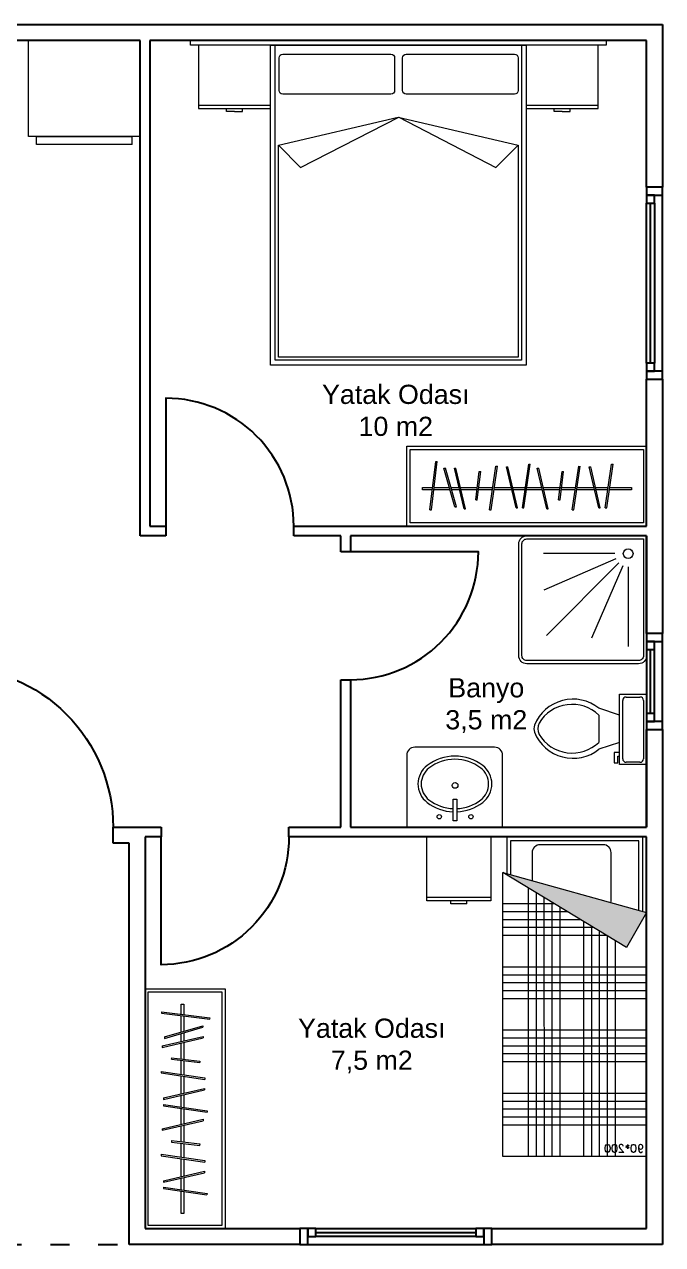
# Model space of a CAD drawing. Header units: inches. Extents: x 321 to 21697, y 7 to 6462.
# Drawn here: x 4352 to 4751, y 4150 to 4913 of the extents above; entities that cross this region are included whole.
import ezdxf

# ---------------------------------------------------------------- set-up
doc = ezdxf.new("R2010")
doc.units = ezdxf.units.IN
doc.header["$MEASUREMENT"] = 0
doc.linetypes.add('ACAD_ISO03W100', pattern=[30, 12, -18])
doc.layers.add('Kapı', color=154, linetype='Continuous', true_color=0x0c4697)
doc.layers.add('Pencere', color=141, linetype='Continuous')
doc.layers.add('Veranda', color=31, linetype='Continuous')
doc.layers.add('tefris', color=8, linetype='Continuous', lineweight=5)
doc.styles.add('ROMANS', font='romans.shx')
doc.styles.get("Standard").update_dxf_attribs({"font": 'arial.ttf'})

# ---------------------------------------------------------------- blocks, each defined once
blk = doc.blocks.new('Bed-30')
blk.add_hatch(color=252).paths.add_polyline_path([(221801.38, -153262.59), (221711.38, -153287.73), (221723.95, -153309.5)])
for p, q in [((221713.85, -153287.07), (221713.85, -153240.37)), ((221713.85, -153240.37), (221798.91, -153240.37)), ((221798.91, -153240.37), (221798.91, -153263.28)), ((221801.38, -153262.59), (221711.38, -153287.73)), ((221801.38, -153440.37), (221801.38, -153262.59)), ((221711.38, -153287.73), (221711.38, -153440.37)), ((221711.38, -153440.37), (221801.38, -153440.37))]:
    blk.add_line(p, q)
at = {"linetype": 'Continuous'}
for p, q in [((221808.91, -153240.37), (221808.91, -153280.37)), ((221848.91, -153240.37), (221808.91, -153240.37)), ((221848.91, -153280.37), (221848.91, -153240.37)), ((221808.91, -153278.37), (221848.91, -153278.37)), ((221808.91, -153280.37), (221848.91, -153280.37)), ((221823.91, -153282.37), (221823.91, -153280.37)), ((221823.91, -153282.37), (221833.91, -153282.37)), ((221833.91, -153282.37), (221833.91, -153280.37))]:
    blk.add_line(p, q, dxfattribs=at)
at = {"color": 251}
for p, q in [((221775.58, -153278.22), (221775.58, -153440.37)), ((221780.52, -153275.23), (221780.52, -153440.37)), ((221785.46, -153272.24), (221785.46, -153440.37)), ((221765.7, -153284.21), (221765.7, -153440.37)), ((221770.64, -153281.21), (221770.64, -153440.37)), ((221750.89, -153293.18), (221750.89, -153440.37)), ((221741.01, -153299.17), (221741.01, -153440.37)), ((221745.95, -153296.17), (221745.95, -153440.37)), ((221731.13, -153305.36), (221731.13, -153440.37)), ((221736.07, -153302.16), (221736.07, -153440.37))]:
    blk.add_line(p, q, dxfattribs=at)
at = {"color": 252}
for p, q in [((221768.78, -153282.34), (221801.38, -153282.34)), ((221752.48, -153292.22), (221801.38, -153292.22)), ((221760.63, -153287.28), (221801.38, -153287.28)), ((221744.33, -153297.16), (221801.38, -153297.16)), ((221736.18, -153302.1), (221801.38, -153302.1)), ((221711.38, -153321.85), (221801.38, -153321.85)), ((221711.38, -153326.79), (221801.38, -153326.79)), ((221711.38, -153331.72), (221801.38, -153331.72)), ((221711.38, -153336.66), (221801.38, -153336.66)), ((221711.38, -153341.6), (221801.38, -153341.6)), ((221711.38, -153361.35), (221801.38, -153361.35)), ((221711.38, -153366.29), (221801.38, -153366.29)), ((221711.38, -153371.23), (221801.38, -153371.23)), ((221711.38, -153376.17), (221801.38, -153376.17)), ((221711.38, -153381.11), (221801.38, -153381.11)), ((221711.38, -153400.86), (221801.38, -153400.86)), ((221711.38, -153405.8), (221801.38, -153405.8)), ((221711.38, -153410.74), (221801.38, -153410.74)), ((221711.38, -153415.68), (221801.38, -153415.68)), ((221711.38, -153420.61), (221801.38, -153420.61))]:
    blk.add_line(p, q, dxfattribs=at)
for points in [[(221716.32, -153286.41), (221716.32, -153242.84), (221796.44, -153242.84), (221796.44, -153263.97)], [(221711.38, -153287.73), (221723.95, -153309.5), (221801.38, -153262.59)]]:
    blk.add_lwpolyline(points)
blk.add_lwpolyline([(221733.86, -153281.45, -0.081443), (221733.6, -153279.87), (221733.6, -153250.24, -0.414214), (221738.54, -153245.3), (221778.05, -153245.3, -0.414214), (221782.99, -153250.24), (221782.99, -153267.73)], format="xyb")
at = {"layer": 'Defpoints', "linetype": 'Continuous', "style": 'ROMANS'}
blk.add_text('90*200', height=4.987, dxfattribs=at).set_placement((221713.13, -153437.69))
blk = doc.blocks.new('tjykuıku')
at = {"layer": 'tefris', "lineweight": 0}
for p, q in [((5407.15, 6429.36), (5376.94, 6425.68)), ((5407.15, 6428.44), (5376.94, 6424.76)), ((5405.31, 6413.7), (5381.23, 6420.61)), ((5405.31, 6412.78), (5381.23, 6419.69)), ((5406.69, 6408.02), (5381.08, 6414.01)), ((5406.69, 6407.1), (5381.08, 6413.09)), ((5401.02, 6400.66), (5383.23, 6398.51)), ((5401.02, 6399.74), (5383.23, 6397.59)), ((5407.3, 6392.06), (5380.01, 6388.07)), ((5407.3, 6391.14), (5380.01, 6387.15)), ((5405.92, 6375.49), (5380.31, 6381.47)), ((5405.92, 6374.56), (5380.31, 6380.55)), ((5405.92, 6371.49), (5378.63, 6367.5)), ((5405.92, 6370.57), (5378.63, 6366.58)), ((5406.69, 6356.25), (5381.08, 6362.24)), ((5406.69, 6355.33), (5381.08, 6361.31)), ((5401.02, 6348.88), (5383.23, 6346.73)), ((5401.02, 6347.96), (5383.23, 6345.81)), ((5407.3, 6340.29), (5380.01, 6336.3)), ((5407.3, 6339.37), (5380.01, 6335.37)), ((5405.92, 6323.71), (5380.31, 6329.7)), ((5405.92, 6322.79), (5380.31, 6328.77)), ((5405.92, 6319.72), (5378.63, 6315.73)), ((5405.92, 6318.8), (5378.76, 6314.83))]:
    blk.add_line(p, q, dxfattribs=at)
at = {"layer": 'tefris', "lineweight": 0, "ltscale": 50}
for p, q in [((5376.94, 6425.68), (5377.05, 6424.77)), ((5407.15, 6429.36), (5407.15, 6428.44)), ((5381.23, 6420.61), (5381.23, 6419.69)), ((5381.08, 6414.01), (5381.08, 6413.09)), ((5405.31, 6413.7), (5405.31, 6412.78)), ((5406.69, 6408.02), (5406.69, 6407.1)), ((5383.23, 6398.51), (5383.23, 6397.59)), ((5401.02, 6400.66), (5401.13, 6399.75)), ((5380.01, 6388.07), (5380.01, 6387.15)), ((5407.3, 6392.06), (5407.3, 6391.14)), ((5380.31, 6381.47), (5380.31, 6380.55)), ((5405.92, 6375.49), (5405.92, 6374.56)), ((5405.92, 6371.49), (5405.92, 6370.57)), ((5378.63, 6367.5), (5378.63, 6366.58)), ((5381.08, 6362.24), (5381.08, 6361.31)), ((5406.69, 6356.25), (5406.69, 6355.33)), ((5401.02, 6348.88), (5401.02, 6347.96)), ((5383.23, 6346.73), (5383.34, 6345.82)), ((5380.01, 6336.3), (5380.14, 6335.39)), ((5407.3, 6340.29), (5407.3, 6339.37)), ((5380.31, 6329.7), (5380.31, 6328.77)), ((5405.92, 6323.71), (5405.92, 6322.79)), ((5405.92, 6319.72), (5405.92, 6318.8)), ((5378.63, 6315.73), (5378.76, 6314.83))]:
    blk.add_line(p, q, dxfattribs=at)
at = {"layer": 'tefris'}
for points in [[(5417.45, 6293.81), (5417.45, 6443.81), (5367.45, 6443.81), (5367.45, 6293.81)], [(5415.45, 6295.81), (5415.45, 6441.81), (5369.45, 6441.81), (5369.45, 6295.81)]]:
    blk.add_lwpolyline(points, close=True, dxfattribs=at)
at = {"layer": 'tefris', "lineweight": 0}
for points in [[(5394.79, 6427.85), (5394.79, 6434.11), (5393.27, 6434.11), (5393.27, 6427.67)], [(5393.27, 6426.75), (5393.27, 6417.16)], [(5394.79, 6416.72), (5394.79, 6426.93)], [(5393.27, 6416.24), (5393.27, 6411.16)], [(5393.27, 6410.24), (5393.27, 6399.72)], [(5394.79, 6410.81), (5394.79, 6415.8)], [(5394.79, 6399.91), (5394.79, 6409.89)], [(5393.27, 6398.8), (5393.27, 6390.01)], [(5394.79, 6390.23), (5394.79, 6398.98)], [(5393.27, 6389.09), (5393.27, 6378.44)], [(5394.79, 6378.09), (5394.79, 6389.31)], [(5393.27, 6377.52), (5393.27, 6369.64)], [(5394.79, 6369.87), (5394.79, 6377.17)], [(5393.27, 6368.72), (5393.27, 6359.39)], [(5394.79, 6359.03), (5394.79, 6368.95)], [(5393.27, 6358.47), (5393.27, 6347.95)], [(5394.79, 6348.13), (5394.79, 6358.11)], [(5393.27, 6347.02), (5393.27, 6338.23)], [(5394.79, 6338.46), (5394.79, 6347.21)], [(5393.27, 6337.31), (5393.27, 6326.67)], [(5394.79, 6326.31), (5394.79, 6337.54)], [(5393.27, 6325.75), (5393.27, 6317.87)], [(5394.79, 6318.09), (5394.79, 6325.39)], [(5393.27, 6316.95), (5393.27, 6303.27), (5394.79, 6303.27), (5394.79, 6317.17)]]:
    blk.add_lwpolyline(points, dxfattribs=at)
blk = doc.blocks.new('tjh4tyh4yh')
at = {"layer": 'tefris'}
for p, q in [((5254.07, 7028.2), (5186.34, 7028.2)), ((5331.34, 7028.2), (5263.61, 7028.2)), ((5184.07, 7025.93), (5184.07, 7005.47)), ((5256.34, 7005.47), (5256.34, 7025.93)), ((5261.34, 7025.93), (5261.34, 7005.47)), ((5333.61, 7005.47), (5333.61, 7025.93)), ((5186.34, 7003.2), (5254.07, 7003.2)), ((5263.61, 7003.2), (5331.34, 7003.2)), ((5156.57, 6992.31), (5161.57, 6992.31)), ((5361.57, 6992.31), (5366.57, 6992.31)), ((5259.19, 6988.9), (5184.05, 6971.32)), ((5258.76, 6988.8), (5197.95, 6957.41)), ((5320.16, 6957.41), (5258.76, 6988.8)), ((5334.07, 6971.32), (5259.19, 6988.9)), ((5197.95, 6957.41), (5184.07, 6971.29)), ((5184.07, 6971.29), (5184.07, 6838.81)), ((5334.07, 6971.32), (5320.16, 6957.41)), ((5334.07, 6838.81), (5334.07, 6971.32))]:
    blk.add_line(p, q, dxfattribs=at)
for points in [[(5129.07, 7033.81), (5389.07, 7033.81), (5389.07, 7036.81), (5129.07, 7036.81)], [(5179.07, 6833.81), (5339.07, 6833.81), (5339.07, 7033.81), (5179.07, 7033.81)]]:
    blk.add_lwpolyline(points, close=True, dxfattribs=at)
for points in [[(5134.07, 7033.81), (5179.07, 7033.81), (5179.07, 6996.31), (5134.07, 6996.31), (5134.07, 7033.81)], [(5179.07, 7033.81), (5179.07, 6833.81), (5339.07, 6833.81), (5339.07, 7033.81)], [(5182.07, 7033.81), (5182.07, 6836.81), (5336.07, 6836.81), (5336.07, 7033.81)], [(5339.07, 7033.81), (5384.07, 7033.81), (5384.07, 6996.31), (5339.07, 6996.31), (5339.07, 7033.81)], [(5179.07, 6996.31), (5179.07, 6994.31), (5134.07, 6994.31), (5134.07, 6996.31)], [(5156.57, 6992.31), (5151.57, 6992.31), (5151.57, 6994.31)], [(5161.57, 6992.31), (5161.57, 6994.31)], [(5384.07, 6996.31), (5384.07, 6994.31), (5339.07, 6994.31), (5339.07, 6996.31)], [(5361.57, 6992.31), (5356.57, 6992.31), (5356.57, 6994.31)], [(5366.57, 6992.31), (5366.57, 6994.31)]]:
    blk.add_lwpolyline(points, dxfattribs=at)
for centre, start, end in [((5186.34, 7025.93), 90, 180), ((5254.07, 7025.93), 0, 90), ((5263.61, 7025.93), 90, 180), ((5331.34, 7025.93), 0, 90), ((5186.34, 7005.47), 180, 270), ((5254.07, 7005.47), 270, 0), ((5263.61, 7005.47), 180, 270), ((5331.34, 7005.47), 270, 0)]:
    blk.add_arc(centre, 2.27, start, end, dxfattribs=at)
blk = doc.blocks.new('hhnty4hty')
at = {"layer": 'tefris', "lineweight": 0, "ltscale": 50}
for p, q in [((5125.61, 6771.88), (5124.71, 6771.75)), ((5139.58, 6770.19), (5138.66, 6770.19)), ((5146.18, 6770.5), (5145.28, 6770.37)), ((5172.12, 6769.43), (5171.2, 6769.43)), ((5177.39, 6771.88), (5176.47, 6771.88)), ((5191.36, 6770.19), (5190.44, 6770.19)), ((5197.96, 6770.5), (5197.04, 6770.5)), ((5223.9, 6769.43), (5222.98, 6769.43)), ((5230.5, 6769.27), (5229.58, 6769.27)), ((5235.56, 6773.57), (5234.65, 6773.46)), ((5156.62, 6767.28), (5155.71, 6767.17)), ((5208.39, 6767.28), (5207.47, 6767.28)), ((5158.77, 6749.49), (5157.85, 6749.49)), ((5210.54, 6749.49), (5209.64, 6749.38)), ((5223.59, 6745.2), (5222.67, 6745.2)), ((5129.6, 6744.58), (5128.68, 6744.58)), ((5133.59, 6744.58), (5132.67, 6744.58)), ((5150.17, 6743.2), (5149.25, 6743.2)), ((5166.13, 6743.82), (5165.21, 6743.82)), ((5181.38, 6744.58), (5180.46, 6744.58)), ((5185.37, 6744.58), (5184.45, 6744.58)), ((5201.95, 6743.2), (5201.03, 6743.2)), ((5217.91, 6743.82), (5216.99, 6743.82)), ((5239.25, 6743.36), (5238.32, 6743.36))]:
    blk.add_line(p, q, dxfattribs=at)
at = {"layer": 'tefris', "lineweight": 0}
for p, q in [((5128.68, 6744.58), (5124.71, 6771.75)), ((5129.6, 6744.58), (5125.61, 6771.88)), ((5132.67, 6744.58), (5138.66, 6770.19)), ((5133.59, 6744.58), (5139.58, 6770.19)), ((5149.25, 6743.2), (5145.26, 6770.5)), ((5150.17, 6743.2), (5146.18, 6770.5)), ((5165.21, 6743.82), (5171.2, 6769.43)), ((5166.13, 6743.82), (5172.12, 6769.43)), ((5180.46, 6744.58), (5176.47, 6771.88)), ((5181.38, 6744.58), (5177.39, 6771.88)), ((5184.45, 6744.58), (5190.44, 6770.19)), ((5185.37, 6744.58), (5191.36, 6770.19)), ((5201.03, 6743.2), (5197.04, 6770.5)), ((5201.95, 6743.2), (5197.96, 6770.5)), ((5216.99, 6743.82), (5222.98, 6769.43)), ((5217.91, 6743.82), (5223.9, 6769.43)), ((5222.67, 6745.2), (5229.58, 6769.27)), ((5223.59, 6745.2), (5230.5, 6769.27)), ((5238.32, 6743.36), (5234.64, 6773.57)), ((5239.25, 6743.36), (5235.56, 6773.57)), ((5157.85, 6749.49), (5155.7, 6767.28)), ((5158.77, 6749.49), (5156.62, 6767.28)), ((5209.62, 6749.49), (5207.47, 6767.28)), ((5210.54, 6749.49), (5208.39, 6767.28))]:
    blk.add_line(p, q, dxfattribs=at)
at = {"layer": 'tefris'}
for points in [[(5103.7, 6733.06), (5253.7, 6733.06), (5253.7, 6783.06), (5103.7, 6783.06)], [(5105.7, 6735.06), (5251.7, 6735.06), (5251.7, 6781.06), (5105.7, 6781.06)]]:
    blk.add_lwpolyline(points, close=True, dxfattribs=at)
at = {"layer": 'tefris', "lineweight": 0}
for points in [[(5126.83, 6757.24), (5113.16, 6757.24), (5113.16, 6755.72), (5127.05, 6755.72)], [(5135.63, 6757.24), (5127.75, 6757.24)], [(5127.98, 6755.72), (5135.28, 6755.72)], [(5136.2, 6755.72), (5147.42, 6755.72)], [(5147.2, 6757.24), (5136.55, 6757.24)], [(5156.91, 6757.24), (5148.12, 6757.24)], [(5148.34, 6755.72), (5157.09, 6755.72)], [(5168.35, 6757.24), (5157.83, 6757.24)], [(5158.01, 6755.72), (5168, 6755.72)], [(5168.92, 6755.72), (5178.83, 6755.72)], [(5178.61, 6757.24), (5169.27, 6757.24)], [(5187.41, 6757.24), (5179.53, 6757.24)], [(5179.75, 6755.72), (5187.05, 6755.72)], [(5187.97, 6755.72), (5199.2, 6755.72)], [(5198.97, 6757.24), (5188.33, 6757.24)], [(5208.69, 6757.24), (5199.9, 6757.24)], [(5200.12, 6755.72), (5208.87, 6755.72)], [(5220.13, 6757.24), (5209.61, 6757.24)], [(5209.79, 6755.72), (5219.77, 6755.72)], [(5220.69, 6755.72), (5225.69, 6755.72)], [(5226.12, 6757.24), (5221.05, 6757.24)], [(5226.61, 6755.72), (5236.82, 6755.72)], [(5236.63, 6757.24), (5227.04, 6757.24)], [(5237.74, 6755.72), (5243.99, 6755.72), (5243.99, 6757.24), (5237.55, 6757.24)]]:
    blk.add_lwpolyline(points, dxfattribs=at)

msp = doc.modelspace()

# ---------------------------------------------------------------- linework, layer by layer
at = {"lineweight": 25}
for p, q in [((3978.07, 4912.51), (4751.07, 4912.51)), ((4751.07, 4912.51), (4751.07, 4810.63)), ((4424.32, 4902.51), (3988.07, 4902.51)), ((4424.32, 4592.76), (4424.32, 4902.51)), ((4430.32, 4902.51), (4430.32, 4598.76)), ((4741.07, 4902.51), (4430.32, 4902.51)), ((4741.07, 4810.63), (4741.07, 4902.51)), ((4751.07, 4810.63), (4741.07, 4810.63)), ((4741.07, 4598.76), (4741.07, 4690.63)), ((4741.07, 4690.63), (4751.07, 4690.63)), ((4751.07, 4690.63), (4751.07, 4531.63)), ((4430.32, 4598.76), (4440.32, 4598.76)), ((4440.32, 4598.76), (4440.32, 4592.76)), ((4520.32, 4592.76), (4520.32, 4598.76)), ((4520.32, 4598.76), (4549.82, 4598.76)), ((4549.82, 4598.76), (4741.07, 4598.76)), ((4440.32, 4592.76), (4424.32, 4592.76)), ((4549.82, 4592.76), (4520.32, 4592.76)), ((4549.82, 4582.76), (4549.82, 4592.76)), ((4741.07, 4592.76), (4555.82, 4592.76)), ((4555.82, 4592.76), (4555.82, 4582.76)), ((4741.07, 4592.76), (4741.07, 4531.63)), ((4741.07, 4531.63), (4741.07, 4592.76)), ((4555.82, 4582.76), (4549.82, 4582.76)), ((4751.07, 4531.63), (4741.07, 4531.63)), ((4549.82, 4410.51), (4549.82, 4502.76)), ((4549.82, 4502.76), (4555.82, 4502.76)), ((4555.82, 4502.76), (4555.82, 4410.51)), ((4741.07, 4471.63), (4751.07, 4471.63)), ((4741.07, 4410.51), (4741.07, 4471.63)), ((4741.07, 4471.63), (4741.07, 4410.51)), ((4751.07, 4471.63), (4751.07, 4149.51)), ((4407.32, 4400.51), (4407.32, 4410.51)), ((4417.32, 4410.51), (4437.32, 4410.51)), ((4437.32, 4410.51), (4437.32, 4404.51)), ((4517.32, 4404.51), (4517.32, 4410.51)), ((4517.32, 4410.51), (4549.82, 4410.51)), ((4555.82, 4410.51), (4741.07, 4410.51)), ((4437.32, 4404.51), (4427.32, 4404.51)), ((4427.32, 4404.51), (4427.32, 4159.51)), ((4741.07, 4404.51), (4517.32, 4404.51)), ((4741.07, 4159.51), (4741.07, 4404.51)), ((4417.32, 4400.51), (4407.32, 4400.51)), ((4417.32, 4149.51), (4417.32, 4400.51)), ((4427.32, 4159.51), (4524.19, 4159.51)), ((4524.19, 4159.51), (4524.19, 4149.51)), ((4644.19, 4149.51), (4644.19, 4159.51)), ((4644.19, 4159.51), (4741.07, 4159.51)), ((4524.19, 4149.51), (4417.32, 4149.51)), ((4751.07, 4149.51), (4644.19, 4149.51))]:
    msp.add_line(p, q, dxfattribs=at)
msp.add_line((4407.32, 4410.51), (4417.32, 4410.51))
at = {"layer": 'Kapı'}
for points in [[(4520.32, 4598.76, 0.414214), (4440.32, 4678.76), (4440.32, 4598.76)], [(4555.82, 4502.76, 0.414214), (4635.82, 4582.76), (4555.82, 4582.76)], [(4307.32, 4410.51), (4307.32, 4510.51, -0.414214), (4407.32, 4410.51)], [(4517.32, 4404.51, -0.414214), (4437.32, 4324.51), (4437.32, 4404.51)]]:
    msp.add_lwpolyline(points, format="xyb", dxfattribs=at)
at = {"layer": 'Pencere'}
for p, q in [((4741.07, 4700.63), (4741.07, 4800.63)), ((4743.57, 4700.63), (4743.57, 4800.63)), ((4746.07, 4800.63), (4746.07, 4700.63)), ((4751.07, 4695.63), (4751.07, 4805.63)), ((4751.07, 4476.63), (4751.07, 4526.63)), ((4741.07, 4521.63), (4741.07, 4481.63)), ((4743.57, 4481.63), (4743.57, 4521.63)), ((4746.07, 4481.63), (4746.07, 4521.63)), ((4534.19, 4159.51), (4634.19, 4159.51)), ((4534.19, 4157.01), (4634.19, 4157.01)), ((4634.19, 4154.51), (4534.19, 4154.51)), ((4529.19, 4149.51), (4639.19, 4149.51))]:
    msp.add_line(p, q, dxfattribs=at)
for points in [[(4751.07, 4805.63), (4751.07, 4810.63), (4741.07, 4810.63), (4741.07, 4805.63), (4751.07, 4805.63)], [(4741.07, 4800.63), (4746.07, 4800.63), (4746.07, 4805.63), (4741.07, 4805.63), (4741.07, 4800.63)], [(4741.07, 4695.63), (4746.07, 4695.63), (4746.07, 4700.63), (4741.07, 4700.63), (4741.07, 4695.63)], [(4751.07, 4690.63), (4751.07, 4695.63), (4741.07, 4695.63), (4741.07, 4690.63), (4751.07, 4690.63)], [(4751.07, 4526.63), (4751.07, 4531.63), (4741.07, 4531.63), (4741.07, 4526.63), (4751.07, 4526.63)], [(4741.07, 4521.63), (4746.07, 4521.63), (4746.07, 4526.63), (4741.07, 4526.63), (4741.07, 4521.63)], [(4741.07, 4476.63), (4746.07, 4476.63), (4746.07, 4481.63), (4741.07, 4481.63), (4741.07, 4476.63)], [(4751.07, 4471.63), (4751.07, 4476.63), (4741.07, 4476.63), (4741.07, 4471.63), (4751.07, 4471.63)], [(4524.19, 4149.51), (4529.19, 4149.51), (4529.19, 4159.51), (4524.19, 4159.51), (4524.19, 4149.51)], [(4529.19, 4159.51), (4529.19, 4154.51), (4534.19, 4154.51), (4534.19, 4159.51), (4529.19, 4159.51)], [(4634.19, 4159.51), (4634.19, 4154.51), (4639.19, 4154.51), (4639.19, 4159.51), (4634.19, 4159.51)], [(4639.19, 4149.51), (4644.19, 4149.51), (4644.19, 4159.51), (4639.19, 4159.51), (4639.19, 4149.51)]]:
    msp.add_lwpolyline(points, dxfattribs=at)
at = {"layer": 'tefris', "ltscale": 0.05}
for p, q in [((4354.32, 4902.51), (4424.32, 4902.51)), ((4354.32, 4842.51), (4354.32, 4902.51)), ((4424.32, 4902.51), (4424.32, 4842.51)), ((4424.32, 4842.51), (4354.32, 4842.51)), ((4359.32, 4842.51), (4419.32, 4842.51)), ((4359.32, 4837.51), (4359.32, 4842.51)), ((4419.32, 4837.51), (4359.32, 4837.51))]:
    msp.add_line(p, q, dxfattribs=at)
at = {"layer": 'tefris', "ltscale": 50}
msp.add_line((4419.32, 4837.51), (4419.32, 4842.51), dxfattribs=at)
at = {"layer": 'tefris'}
for p, q in [((4660.69, 4704.51), (4510.69, 4704.51)), ((4728.34, 4491.84), (4736.9, 4491.84)), ((4724.07, 4480.64), (4711.23, 4484.92)), ((4711.23, 4480.64), (4711.23, 4463.53)), ((4724.07, 4463.53), (4711.23, 4459.26)), ((4720.86, 4457.12), (4720.86, 4450.7)), ((4724.07, 4457.12), (4720.86, 4457.12)), ((4720.86, 4450.7), (4723, 4450.7)), ((4723, 4450.7), (4723, 4454.98)), ((4723, 4454.98), (4724.07, 4454.98))]:
    msp.add_line(p, q, dxfattribs=at)
for points in [[(4661.07, 4517.76), (4661.07, 4587.76, -0.414214), (4666.07, 4592.76), (4741.07, 4592.76), (4741.07, 4517.76, -0.414214), (4736.07, 4512.76), (4666.07, 4512.76, -0.414214)], [(4663.07, 4517.76), (4663.07, 4587.76, -0.414214), (4666.07, 4590.76), (4739.07, 4590.76), (4739.07, 4517.76, -0.414214), (4736.07, 4514.76), (4666.07, 4514.76, -0.414214)], [(4645.99, 4460.5), (4595.99, 4460.5, 0.414214), (4590.99, 4455.5), (4590.99, 4410.5), (4650.99, 4410.5), (4650.99, 4455.5, 0.414214)]]:
    msp.add_lwpolyline(points, format="xyb", close=True, dxfattribs=at)
for points in [[(4721.19, 4581.61), (4676.64, 4581.61)], [(4721.88, 4578.29), (4676.7, 4558.64)], [(4723.63, 4575.72), (4678.38, 4530.47)], [(4726.19, 4573.97), (4706.55, 4528.79)], [(4729.52, 4573.28), (4729.52, 4523.42)], [(4726.2, 4453.34), (4726.2, 4489.7)], [(4739.04, 4489.7), (4739.04, 4453.34)], [(4736.9, 4451.2), (4728.34, 4451.2)]]:
    msp.add_lwpolyline(points, dxfattribs=at)
for points in [[(4724.07, 4493.63), (4741.07, 4493.63), (4741.07, 4449.63), (4724.07, 4449.63)], [(4620.07, 4414.42), (4620.07, 4428.14), (4622.35, 4428.14), (4622.35, 4414.42)]]:
    msp.add_lwpolyline(points, close=True, dxfattribs=at)
for points in [[(4622.35, 4420.13, 0.154394), (4638.56, 4426.02, 0.232963), (4644.23, 4437.54, 0.232963), (4638.56, 4449.05, 0.165299), (4621.13, 4454.97, 0.165299), (4603.7, 4449.05, 0.232963), (4598.03, 4437.54, 0.232963), (4603.7, 4426.02, 0.155826), (4620.07, 4420.12)], [(4622.26, 4422.12, 0.154394), (4637.34, 4427.61, 0.232963), (4642.23, 4437.54, 0.232963), (4637.34, 4447.46, 0.165299), (4621.13, 4452.97, 0.165299), (4604.92, 4447.46, 0.232963), (4600.03, 4437.54, 0.232963), (4604.92, 4427.61, 0.155826), (4620.15, 4422.12, 0.155826)]]:
    msp.add_lwpolyline(points, format="xyb", dxfattribs=at)
for centre, radius in [((4729.52, 4581.61), 3.03), ((4621.25, 4436.64), 1.77), ((4611.32, 4417.03), 1.35), ((4631.18, 4417.03), 1.35)]:
    msp.add_circle(centre, radius, dxfattribs=at)
for centre, radius, start, end in [((4695.02, 4464.56), 26.03, 51.46921, 157.97149), ((4694.51, 4463.11), 24.23, 46.36783, 148.94691), ((4728.08, 4489.97), 1.89, 81.86982, 188.13002), ((4737.17, 4489.97), 1.89, 351.86982, 98.13002), ((4679.15, 4472.09), 8.55, 164.86045, 195.13939), ((4681.56, 4472.09), 8.55, 155.73174, 204.26809), ((4695.02, 4479.61), 26.03, 202.02848, 308.53081), ((4694.51, 4481.07), 24.23, 211.05309, 313.63219), ((4728.08, 4453.07), 1.89, 171.86982, 278.13002), ((4737.17, 4453.07), 1.89, 261.86982, 8.13002)]:
    msp.add_arc(centre, radius, start, end, dxfattribs=at)
at = {"layer": 'Veranda', "linetype": 'ACAD_ISO03W100'}
msp.add_lwpolyline([(3978.07, 4400.51), (3978.07, 4149.51), (4417.32, 4149.51)], dxfattribs=at)

# ---------------------------------------------------------------- block references
at = {"xscale": -1}
for name in ['tjh4tyh4yh', 'hhnty4hty', 'tjykuıku']:
    msp.add_blockref(name, (9844.76, -2134.31), dxfattribs=at)
at = {"layer": 'tefris', "xscale": -1, "rotation": 0.0007504326551366}
msp.add_blockref('Bed-30', (226450.44, 157647.78), dxfattribs=at)

# ---------------------------------------------------------------- texts
at = {"char_height": 12, "attachment_point": 3}
for s, width, insert in [('\\pxqc;Yatak Odası\\P10 m2', 158.8444, (4663.56, 4687.18)), ('\\pxqc;Banyo\\P3,5 m2', 122.5376, (4702.03, 4503.7)), ('\\pxqc;Yatak Odası\\P7,5 m2', 158.8444, (4648.56, 4290.82))]:
    msp.add_mtext_dynamic_manual_height_columns(s, width=width, gutter_width=12.5, heights=[0], dxfattribs=dict(at, insert=insert))

doc.saveas('drawing.dxf')
